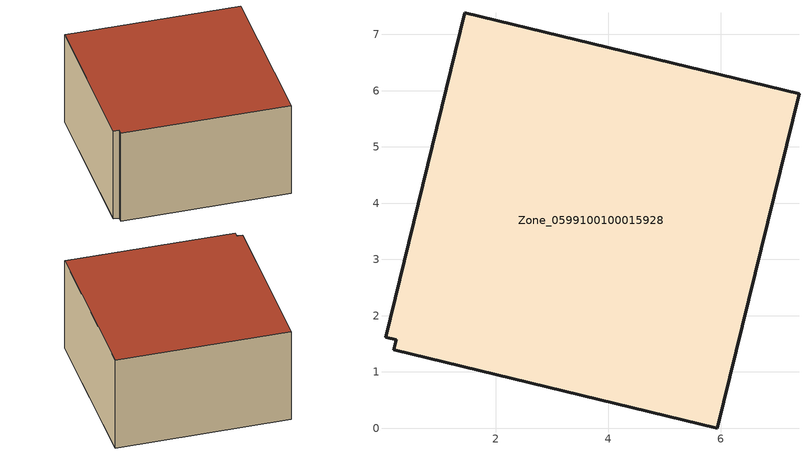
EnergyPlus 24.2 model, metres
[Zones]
Zone_0599100100015928
 floor ground (C_G): 1.45,7.38 7.39,5.94 5.94,0 0.19,1.4 0.23,1.57 0.04,1.62 z0
 wall outside (C_F): 5.94,0 7.39,5.94 1.45,7.38 0.04,1.62 0.23,1.57 0.19,1.4 5.94,0 z0:3.53
 roof outside (C_R): 7.39,5.94 1.45,7.38 0.04,1.62 0.23,1.57 0.19,1.4 5.94,0 z3.53
[BUILDING]
Pand.0599100100015928: North Axis=0; Terrain=City; Loads Convergence Tolerance Value=0.04; Temperature Convergence Tolerance Value=0.4; Solar Distribution=FullExterior; Maximum Number of Warmup Days=25; Minimum Number of Warmup Days=1
[Site:Location]
Rotterdam.The.Hague.AP_ZH_NLD Design_Conditions: Latitude=51.96; Longitude=4.45; Time Zone=1; Elevation=-4.5
[SITE:GROUNDTEMPERATURE:BUILDINGSURFACE]
18, 18, 18, 18, 18, 18, 18, 18, 18, 18, 18, 18
[MATERIAL] Thermal Absorptance=0.9; Solar Absorptance=0.7; Visible Absorptance=0.7
Name | Roughness | Thickness | Conductivity | Density | Specific Heat
G.D.2015-2018 | MediumSmooth | 0.15 | 0.0428571 | 540 | 1210
F.D.2015-2018 | Rough | 0.3 | 0.0666667 | 1920 | 840
R.D.2015-2018 | MediumRough | 0.2 | 0.0333333 | 1500 | 1000
[CONSTRUCTION]
C_G: G.D.2015-2018
C_F: F.D.2015-2018
C_R: R.D.2015-2018
[ZONE]
Zone_0599100100015928: Type=1; Multiplier=1; Ceiling Height=Autocalculate; Volume=Autocalculate; Floor Area=autocalculate; Part of Total Floor Area=Yes
[ZONEINFILTRATION:DESIGNFLOWRATE]
Infil_Zone_0599100100015928: Zone or ZoneList or Space or SpaceList=Zone_0599100100015928; Schedule=AlwaysOn; Design Flow Rate Calculation Method=Flow/Area; Flow Rate per Floor Area=0.0021; Constant Term Coefficient=1; Temperature Term Coefficient=0; Velocity Term Coefficient=0; Velocity Squared Term Coefficient=0
[HVACTEMPLATE:ZONE:IDEALLOADSAIRSYSTEM]
Zone_0599100100015928: Maximum Heating Supply Air Temperature=50; Minimum Cooling Supply Air Temperature=13; Maximum Heating Supply Air Humidity Ratio=0.0156; Minimum Cooling Supply Air Humidity Ratio=0.0077; Heating Limit=NoLimit; Cooling Limit=NoLimit; Dehumidification Control Type=ConstantSensibleHeatRatio; Cooling Sensible Heat Ratio=0.7; Dehumidification Setpoint=60; Humidification Control Type=None; Humidification Setpoint=30; Outdoor Air Method=None; Outdoor Air Flow Rate per Person=0.00944; Outdoor Air Flow Rate per Zone Floor Area=0; Outdoor Air Flow Rate per Zone=0; Demand Controlled Ventilation Type=None; Outdoor Air Economizer Type=NoEconomizer; Heat Recovery Type=None; Sensible Heat Recovery Effectiveness=0.7; Latent Heat Recovery Effectiveness=0.65
[ZONECONTROL:THERMOSTAT]
ThermostatControl_Zone_0599100100015928: Zone or ZoneList=Zone_0599100100015928; Control Type Schedule=DualSetpointControlType; Control 1=Thermostat_Zone_0599100100015928; Temperature Difference Between Cutout And Setpoint=0
[THERMOSTATSETPOINT:DUALSETPOINT]
Thermostat_Zone_0599100100015928: Heating Setpoint Temperature Schedule=HeatingSetpoint_Zone_0599100100015928; Cooling Setpoint Temperature Schedule=CoolingSetpoint_Zone_0599100100015928
[SCHEDULE:COMPACT]
HeatingSetpoint_Zone_0599100100015928: Through: 12/31, For: AllDays, Until: 24:00, 21
CoolingSetpoint_Zone_0599100100015928: Through: 12/31, For: AllDays, Until: 24:00, 24
DualSetpointControlType: Through: 12/31, For: AllDays, Until: 24:00, 4
AlwaysOn: Through: 12/31, For: AllDays, Until: 24:00, 1
